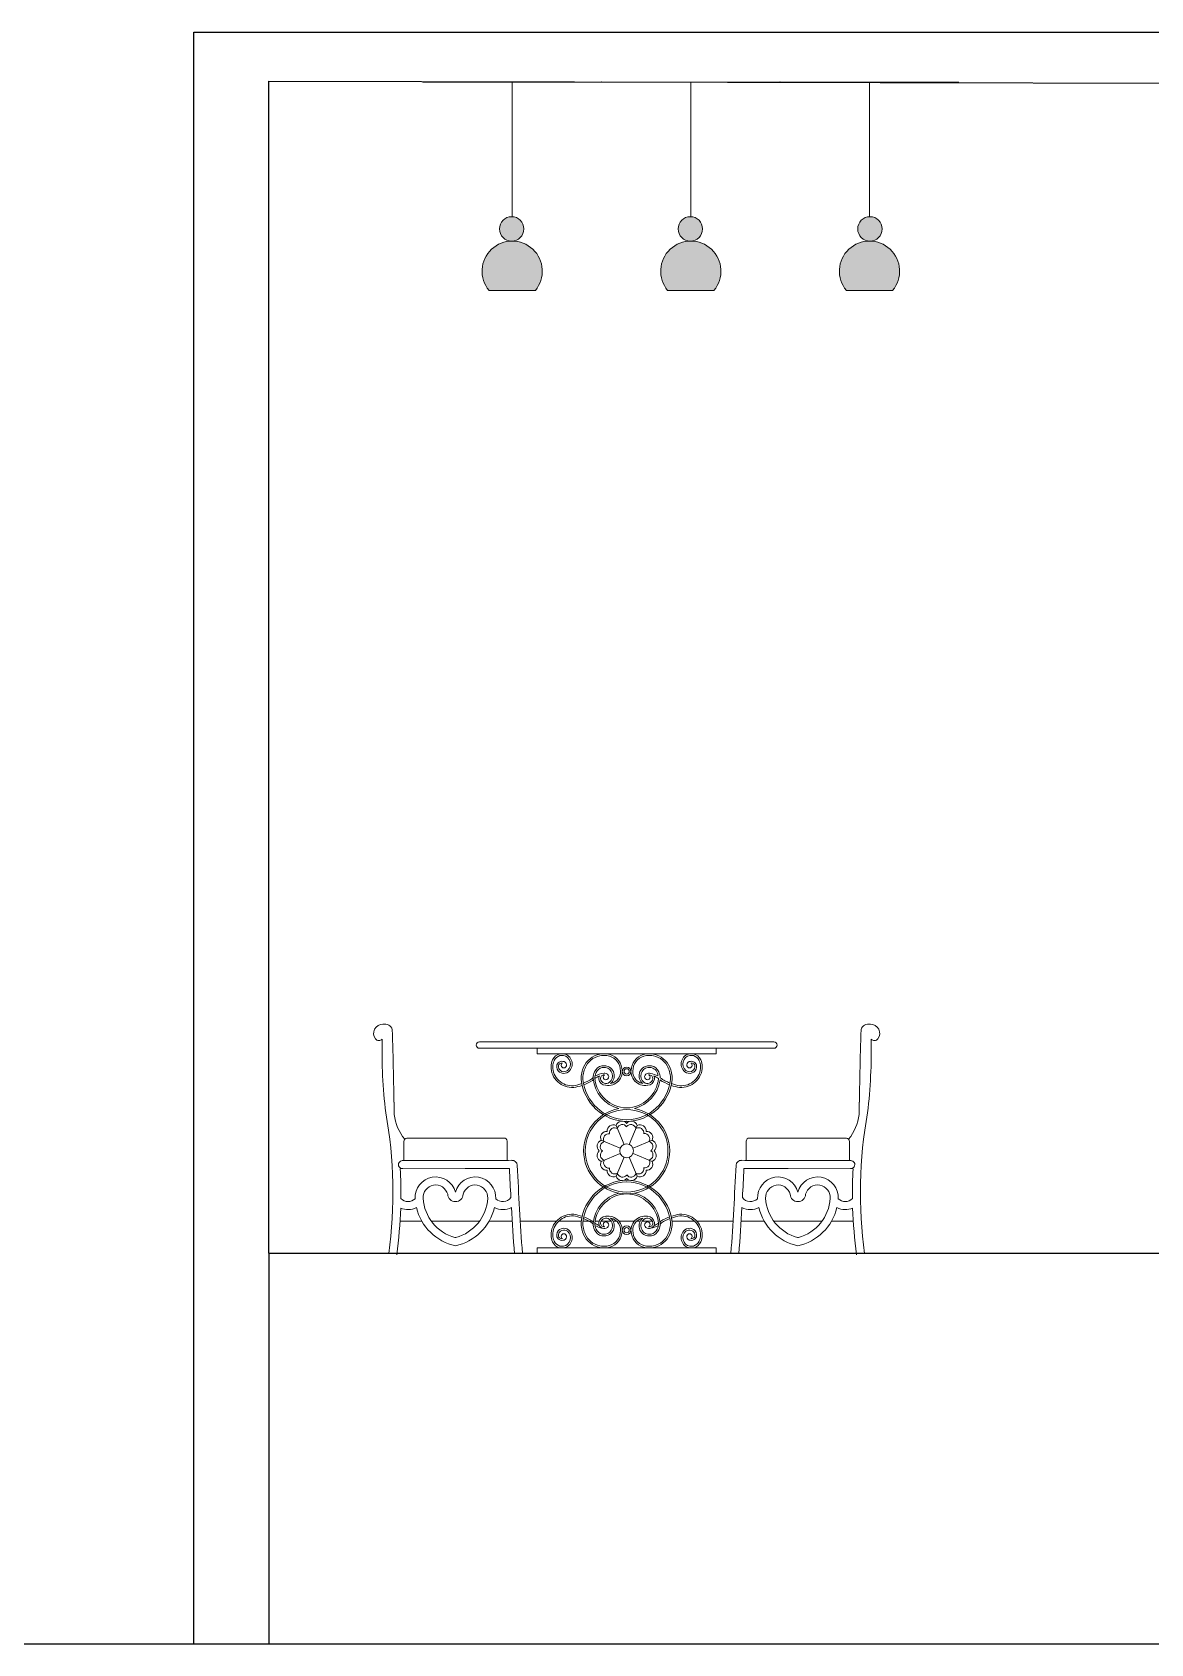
# Model space of a CAD drawing. Header units: millimetres. Extents: x -315744025 to 315695903, y -17416609 to 215511297.
# Drawn here: x 532849 to 536284, y 144005 to 148955 of the extents above; entities that cross this region are included whole.
import ezdxf

# ---------------------------------------------------------------- set-up
doc = ezdxf.new("R2010")
doc.units = ezdxf.units.MM
doc.layers.add('finiture', color=7, linetype='Continuous', lineweight=20)

msp = doc.modelspace()

# ---------------------------------------------------------------- hatches: boundary and pattern name
at = {"layer": 'finiture', "linetype": 'ByBlock'}
h = msp.add_hatch(color=41, dxfattribs=at)
h.dxf.hatch_style = 1
h.set_gradient(color1=(241, 214, 126), color2=(242, 217, 136), rotation=90, one_color=1, tint=0.74, name='INVCURVED')
h.paths.add_polyline_path([(534284, 148350.4, -1), (534359, 148350.4, -0.402801), (534323, 148313, -0.635581), (534394.1, 148161.3), (534251.9, 148161.3, -0.627689), (534320.9, 148312.9, -0.409373)])
at = {"layer": 'finiture'}
h = msp.add_hatch(color=8, dxfattribs=at)
h.dxf.hatch_style = 1
h.set_gradient(color1=(126, 114, 99), color2=(86, 77, 67), rotation=135, one_color=1, tint=0.3, name='HEMISPHERICAL')
h.paths.add_polyline_path([(534323, 148313, 0.402801), (534359, 148350.4, 1), (534284, 148350.4, 0.409373), (534320.9, 148312.9, -0.005642)])
at = {"layer": 'finiture', "linetype": 'ByBlock'}
h = msp.add_hatch(color=201, dxfattribs=at)
h.dxf.hatch_style = 1
h.set_gradient(color1=(214, 126, 241), color2=(217, 136, 242), rotation=90, one_color=1, tint=0.74, name='INVCURVED')
h.paths.add_polyline_path([(534832.6, 148350.4, -1), (534907.5, 148350.4, -0.402801), (534871.5, 148313, -0.635581), (534942.6, 148161.3), (534800.4, 148161.3, -0.627689), (534869.4, 148312.9, -0.409373)])
at = {"layer": 'finiture'}
h = msp.add_hatch(color=8, dxfattribs=at)
h.dxf.hatch_style = 1
h.set_gradient(color1=(126, 114, 99), color2=(86, 77, 67), rotation=135, one_color=1, tint=0.3, name='HEMISPHERICAL')
h.paths.add_polyline_path([(534871.5, 148313, 0.402801), (534907.5, 148350.4, 1), (534832.6, 148350.4, 0.409373), (534869.4, 148312.9, -0.005642)])
h = msp.add_hatch(color=8, dxfattribs=at)
h.dxf.hatch_style = 1
h.set_gradient(color1=(126, 114, 99), color2=(86, 77, 67), rotation=135, one_color=1, tint=0.3, name='HEMISPHERICAL')
h.paths.add_polyline_path([(535420.1, 148313, -0.005642), (535422.1, 148312.9, 0.409373), (535459, 148350.4, 1), (535384, 148350.4, 0.402801)])
at = {"layer": 'finiture', "linetype": 'ByBlock'}
h = msp.add_hatch(color=242, dxfattribs=at)
h.dxf.hatch_style = 1
h.set_gradient(color1=(219, 36, 66), color2=(236, 141, 157), rotation=90, one_color=1, tint=0.74, name='INVCURVED')
h.paths.add_polyline_path([(535491.2, 148161.3, 0.635581), (535420.1, 148313, -0.01392), (535418, 148312.9, 0.627689), (535348.9, 148161.3)])

# ---------------------------------------------------------------- linework, layer by layer
for p, q in [((533345.9, 148804.5), (533345.9, 148954.5)), ((533345.9, 148954.5), (620495.9, 148954.5)), ((533345.9, 144004.5), (533345.9, 148804.5)), ((533575.9, 145204.5), (533575.9, 148804.5)), ((533575.9, 148804), (553195.9, 148762.4)), ((533575.9, 145204.5), (553195.9, 145204.5)), ((533575.9, 145204.5), (553195.9, 145204.5)), ((533575.9, 145204.5), (533575.9, 144004.5)), ((519328.8, 144004.5), (638501.8, 144004.5))]:
    msp.add_line(p, q)
at = {"layer": 'finiture'}
for p, q in [((534048.7, 148801.3), (535694.3, 148801.3)), ((534597.3, 148801.3), (534048.7, 148801.3)), ((534323, 148801.3), (534323, 148387.9)), ((534871.5, 148801.3), (534871.5, 148387.9)), ((535420.1, 148801.3), (535420.1, 148387.9)), ((534251.9, 148161.3), (534394.1, 148161.3)), ((534800.4, 148161.3), (534942.6, 148161.3)), ((535491.2, 148161.3), (535348.9, 148161.3)), ((534399.9, 145816.8), (534399.9, 145833.6)), ((534399.9, 145833.6), (534949.1, 145833.6)), ((534949.1, 145816.8), (534949.1, 145833.6)), ((534399.9, 145816.8), (534949.1, 145816.8)), ((534642.2, 145596.6), (534666.4, 145538.1)), ((534706.8, 145596.6), (534682.6, 145538.1)), ((533990.3, 145488.5), (533990.2, 145547.5)), ((534000, 145557.4), (534297.3, 145557.9)), ((534178.2, 145557.7), (534213.1, 145557.8)), ((534307.3, 145489), (534307.2, 145548.1)), ((534596.5, 145550.9), (534655, 145526.7)), ((534752.5, 145550.9), (534694, 145526.7)), ((535041.7, 145489), (535041.8, 145548.1)), ((535349, 145557.4), (535051.7, 145557.9)), ((535170.8, 145557.7), (535135.9, 145557.8)), ((535358.7, 145488.5), (535358.8, 145547.5)), ((534178.3, 145488.7), (533985.5, 145488.5)), ((534178.3, 145488.7), (534312, 145489)), ((534312, 145489), (534322.3, 145489.5)), ((534596.5, 145486.3), (534655, 145510.5)), ((534666.4, 145499.1), (534642.2, 145440.6)), ((534706.8, 145440.6), (534682.6, 145499.1)), ((534752.5, 145486.3), (534694, 145510.5)), ((535037, 145489), (535026.7, 145489.5)), ((535170.7, 145488.7), (535037, 145489)), ((535170.7, 145488.7), (535363.5, 145488.5)), ((534178.4, 145464.1), (533979.4, 145463.8)), ((534178.4, 145464.1), (534314.6, 145464.4)), ((535170.6, 145464.1), (535034.4, 145464.4)), ((535170.6, 145464.1), (535369.6, 145463.8)), ((533978.6, 145302.1), (534045.8, 145302.1)), ((534075.1, 145302.1), (534222.2, 145302.1)), ((534251.6, 145302.1), (534323.2, 145302.1)), ((534347.9, 145302.1), (534458.1, 145302.1)), ((534465.3, 145302.1), (534535.2, 145302.1)), ((534540.5, 145302.1), (534572.2, 145302.1)), ((534577.5, 145302.1), (534590, 145302.1)), ((534595.6, 145302.1), (534627.1, 145302.1)), ((534633.1, 145302.1), (534644.3, 145302.1)), ((534651.4, 145302.1), (534697.6, 145302.1)), ((534697.6, 145302.1), (534651.4, 145302.1)), ((534715.9, 145302.1), (534704.7, 145302.1)), ((534753.4, 145302.1), (534721.8, 145302.1)), ((534883.7, 145302.1), (534813.7, 145302.1)), ((535001.1, 145302.1), (534890.9, 145302.1)), ((535097.4, 145302.1), (535025.8, 145302.1)), ((535273.9, 145302.1), (535126.8, 145302.1)), ((535370.4, 145302.1), (535303.2, 145302.1)), ((533944.1, 145202.9), (533958.8, 145203)), ((534354.4, 145203.6), (534339.6, 145203.6)), ((534399.9, 145220.4), (534399.9, 145203.6)), ((534399.9, 145220.4), (534949.1, 145220.4)), ((534949.1, 145220.4), (534949.1, 145203.6)), ((534994.6, 145203.6), (535009.4, 145203.6)), ((535404.9, 145202.9), (535390.2, 145203))]:
    msp.add_line(p, q, dxfattribs=at)
at = {"layer": 'finiture', "linetype": 'Continuous'}
for p, q in [((534222.7, 145853.3), (535126.3, 145853.3)), ((534399.9, 145833.6), (534222.7, 145833.6)), ((534949.1, 145833.6), (535126.3, 145833.6))]:
    msp.add_line(p, q, dxfattribs=at)
at = {"layer": 'finiture'}
for centre, radius in [((534321.5, 148350.4), 37.5), ((534870.1, 148350.4), 37.5), ((535421.5, 148350.4), 37.5), ((534674.5, 145762.6), 13.3), ((534674.5, 145762.6), 8.07), ((534674.5, 145518.6), 126.9), ((534674.5, 145518.6), 21.1), ((534674.5, 145274.7), 13.3), ((534674.5, 145274.7), 8.07)]:
    msp.add_circle(centre, radius, dxfattribs=at)
for centre, radius, start, end in [((534323, 148220.5), 92.5, 320.243, 219.757), ((534871.5, 148220.5), 92.5, 320.243, 219.757), ((535420.1, 148220.5), 92.5, 320.243, 219.757), ((533926.1, 145879), 28.6, 90, 215.6526), ((533931.7, 145883.9), 24.3, 16.9293, 103.3523), ((515173.1, 145332.5), 18790.1, 0.90211, 1.705), ((554175.9, 145332.5), 18790.1, 178.295, 179.09789), ((535417.3, 145883.9), 24.3, 76.6477, 163.0707), ((535422.9, 145879), 28.6, 324.3474, 90), ((533913.5, 145871.2), 13.8, 219.7869, 317.8232), ((535549.4, 145828), 1626, 178.805, 186.7973), ((533799.6, 145828), 1626, 353.2027, 1.195), ((535435.5, 145871.2), 13.8, 222.1768, 320.2131), ((534486.1, 145778.1), 43.9, 153.5386, 180), ((534506.5, 145777.5), 64.3, 179.4721, 274.7367), ((534475.8, 145785.6), 31.4, 101.1513, 157.4043), ((534486.1, 145778.1), 38.7, 153.5386, 180.2302), ((534506.5, 145777.5), 59.1, 179.4721, 274.7367), ((534475.8, 145785.6), 26.1, 103.4223, 157.4043), ((534475.7, 145777.6), 16, 79.5327, 188.2806), ((534475.7, 145777.6), 10.8, 79.5327, 188.2806), ((534476, 145777), 39.8, 83.1603, 100.57), ((534476, 145777), 34.6, 83.1603, 100.57), ((534481.4, 145781.2), 7.89, 117.9053, 266.3196), ((534478.6, 145781.7), 11.6, 7.4355, 89.6017), ((534475.8, 145785.6), 31.4, 310.066, 81.9368), ((534475.8, 145785.6), 26.1, 310.066, 80.308), ((534481.4, 145782.1), 8.74, 266.3196, 7.4355), ((534605, 145749), 68, 101.1513, 157.4043), ((534604.9, 145749), 62.7, 101.706, 157.4231), ((534605, 145749), 31.4, 101.1513, 157.4043), ((534605.3, 145740.4), 76.5, 83.1603, 100.57), ((534605.3, 145740.4), 71.2, 83.1603, 100.57), ((534605.3, 145740.4), 39.8, 83.1603, 100.57), ((534605, 145749), 31.4, 310.066, 81.9368), ((534607.5, 145763.4), 48.1, 9.4446, 82.5044), ((534607.5, 145763.4), 53.4, 9.4446, 82.5044), ((534741.5, 145763.4), 53.4, 97.4956, 170.5554), ((534741.5, 145763.4), 48.1, 97.4956, 170.5554), ((534744, 145749), 31.4, 98.0632, 229.934), ((534743.7, 145740.4), 76.5, 79.43, 96.8397), ((534743.7, 145740.4), 71.2, 79.43, 96.8397), ((534743.7, 145740.4), 39.8, 79.43, 96.8397), ((534744, 145749), 31.4, 22.5957, 78.8487), ((534744.1, 145749), 62.7, 22.5769, 78.294), ((534744, 145749), 68, 22.5957, 78.8487), ((534842.5, 145777.5), 64.3, 265.2633, 0.5279), ((534842.5, 145777.5), 59.1, 265.2633, 0.5279), ((534873.2, 145785.6), 31.4, 98.0632, 229.934), ((534873.2, 145785.6), 26.1, 99.692, 229.934), ((534867.5, 145782.1), 8.74, 172.5645, 273.6804), ((534870.4, 145781.7), 11.6, 90.3983, 172.5645), ((534867.6, 145781.2), 7.89, 273.6804, 62.0947), ((534873, 145777), 39.8, 79.43, 96.8397), ((534873, 145777), 34.6, 79.43, 96.8397), ((534873.3, 145777.6), 16, 351.7194, 100.4673), ((534873.3, 145777.6), 10.8, 351.7194, 100.4673), ((534873.2, 145785.6), 31.4, 22.5957, 78.8487), ((534873.2, 145785.6), 26.1, 22.5957, 76.5777), ((534862.9, 145778.1), 38.7, 359.7698, 26.4614), ((534862.9, 145778.1), 43.9, 0, 26.4614), ((534481.7, 145778.5), 22.1, 188.2806, 310.066), ((534481.7, 145778.5), 16.8, 188.2806, 310.066), ((534614.1, 145741.9), 79.2, 153.426, 183.2603), ((534677, 145751.3), 142.6, 185.5938, 269.0149), ((534614.2, 145741.9), 74.1, 153.4239, 183.076), ((534677, 145751.3), 137.4, 185.5938, 268.6744), ((534490.5, 145857.9), 140.8, 291.3473, 303.03), ((534488.3, 145866.1), 154.5, 290.6568, 301.6405), ((534566.6, 145740.9), 1.31, 303.03, 313.2387), ((534611.1, 145693.6), 63.7, 128.4485, 133.2387), ((534568.7, 145735.7), 1.31, 301.6405, 315.1883), ((534568.7, 145735.7), 1.31, 301.6405, 315.1883), ((534611.1, 145693.6), 58.5, 132.0512, 135.1883), ((534615.4, 145741.5), 43.9, 153.5386, 180), ((534677, 145751.3), 106, 185.5938, 255.7575), ((534615.4, 145741.5), 38.7, 153.5386, 180.2302), ((534611.1, 145693.6), 58.5, 110.2759, 125.9923), ((534677, 145751.3), 100.8, 185.5938, 268.6056), ((534611.1, 145693.6), 63.7, 95.4968, 122.21), ((534605, 145749), 26.1, 103.4223, 157.4043), ((534605, 145741), 16, 152.3224, 188.2806), ((534611, 145741.9), 22.1, 188.2806, 268.4863), ((534605, 145741), 10.8, 79.5327, 188.2806), ((534611, 145741.9), 16.8, 188.2806, 310.066), ((534605.3, 145740.4), 34.6, 83.1603, 100.57), ((534611.1, 145693.6), 58.5, 95.4968, 98.9032), ((534610.6, 145744.6), 7.89, 117.9053, 266.3196), ((534605, 145741), 16, 79.5327, 90), ((534607.8, 145745.1), 11.6, 7.4355, 89.6017), ((534605, 145749), 26.1, 310.066, 80.308), ((534610.7, 145745.4), 8.74, 266.3196, 7.4355), ((534617.8, 145762.6), 43.4, 260.3752, 13.2734), ((534617.8, 145762.6), 38.1, 281.4592, 13.2734), ((534672, 145751.3), 100.8, 271.3944, 354.053), ((534672, 145751.3), 142.6, 270.9851, 354.4062), ((534672, 145751.3), 137.4, 271.3256, 354.4062), ((534731.2, 145762.6), 43.4, 166.7266, 279.6248), ((534731.2, 145762.6), 38.1, 166.7266, 258.5408), ((534672, 145751.3), 106, 284.2425, 351.8348), ((534744, 145749), 26.1, 99.692, 229.934), ((534738, 145741.9), 16.8, 229.934, 351.7194), ((534741.2, 145745.1), 11.6, 90.3983, 172.5645), ((534738.3, 145745.4), 8.74, 172.5645, 273.6804), ((534738, 145741.9), 22.1, 271.5137, 351.7194), ((534738.4, 145744.6), 7.89, 273.6804, 62.0947), ((534743.7, 145740.4), 34.6, 79.43, 96.8397), ((534744, 145741), 16, 75.3347, 100.4673), ((534744, 145741), 10.8, 351.7194, 100.4673), ((534737.9, 145693.6), 63.7, 59.6119, 80.8315), ((534744, 145749), 26.1, 358.9733, 76.5777), ((534744, 145741), 16, 351.7194, 27.6776), ((534737.9, 145693.6), 58.5, 54.0077, 69.7241), ((534733.6, 145741.5), 43.9, 1.5633, 26.4614), ((534860.7, 145866.1), 154.5, 237.1933, 249.3432), ((534858.5, 145857.9), 140.8, 234.9159, 248.6527), ((534734.8, 145741.9), 74.1, 356.924, 26.5761), ((534734.9, 145741.9), 79.2, 356.7397, 26.574), ((534867.3, 145778.5), 22.1, 229.934, 351.7194), ((534867.3, 145778.5), 16.8, 229.934, 351.7194), ((534490.5, 145857.9), 140.8, 278.5144, 289.1866), ((534488.3, 145866.1), 154.5, 278.742, 288.7016), ((534610.4, 145718.5), 1.31, 80.3752, 88.4863), ((534738.6, 145718.5), 1.31, 91.5137, 99.6248), ((534860.7, 145866.1), 154.5, 251.2984, 261.258), ((534858.5, 145857.9), 140.8, 250.8134, 261.4856), ((532572.7, 145390), 1384.1, 352.2306, 10.2177), ((502418.7, 145226.2), 31544.5, 0.73412, 0.81012), ((534106.8, 145647.8), 147.2, 186.7849, 219.3659), ((534674.5, 145518.6), 132.1, 100.3018, 79.6982), ((535242.2, 145647.8), 147.2, 320.6341, 353.2151), ((566930.3, 145226.2), 31544.5, 179.18988, 179.26588), ((536776.3, 145390), 1384.1, 169.7823, 187.7694), ((534633.7, 145579.6), 19, 63.4944, 184.0056), ((534637.5, 145573.4), 16, 57.0308, 187.3546), ((534660.2, 145590.6), 19, 40.9944, 161.5056), ((534661.3, 145583.4), 16, 34.5308, 164.8546), ((534688.8, 145590.6), 19, 18.4944, 139.0056), ((534687.1, 145583.5), 16, 12.0308, 142.3546), ((534711, 145573.7), 16, 349.5308, 119.8546), ((534715.3, 145579.6), 19, 355.9944, 116.5056), ((534000, 145547.5), 9.84, 90.0861, 180.0861), ((534297.4, 145548.1), 9.84, 0.0861, 90.0861), ((536870.5, 145634.6), 2567.4, 181.7754, 181.7774), ((534602.5, 145532.9), 19, 108.4944, 229.0056), ((534602.5, 145532.9), 19, 108.4944, 229.0056), ((534609.6, 145531.2), 16, 102.0308, 232.3546), ((534613.5, 145559.4), 19, 85.9944, 206.5056), ((534619.4, 145555.1), 16, 79.5308, 209.8546), ((534729.3, 145555.6), 16, 327.0308, 97.3546), ((534735.5, 145559.4), 19, 333.4944, 94.0056), ((534739.3, 145531.8), 16, 304.5308, 74.8546), ((534746.5, 145532.9), 19, 310.9944, 71.5056), ((535051.6, 145548.1), 9.84, 89.9139, 179.9139), ((532478.5, 145634.6), 2567.4, 358.2226, 358.2246), ((535349, 145547.5), 9.84, 359.9139, 89.9139), ((533986.3, 145476.2), 12.3, 86.6469, 273.5253), ((534323, 145473.7), 15.7, 2.5572, 92.4706), ((534602.5, 145504.3), 19, 130.9944, 251.5056), ((534602.5, 145504.3), 19, 130.9944, 251.5056), ((534609.7, 145505.4), 16, 124.5308, 254.8546), ((534613.5, 145477.8), 19, 153.4944, 274.0056), ((534619.7, 145481.6), 16, 147.0308, 277.3546), ((534729.6, 145482.1), 16, 259.5308, 29.8546), ((534735.5, 145477.8), 19, 265.9944, 26.5056), ((534739.4, 145506), 16, 282.0308, 52.3546), ((534746.5, 145504.3), 19, 288.4944, 49.0056), ((535026, 145473.7), 15.7, 87.5294, 177.4428), ((535362.7, 145476.2), 12.3, 266.4747, 93.3531), ((532572.7, 145390), 1408.7, 359.2595, 3.0033), ((534087.9, 145375.3), 63, 15.1339, 183.4392), ((534209.5, 145375.3), 63, 356.5608, 164.8661), ((544734.7, 145938.7), 10430.9, 182.60622, 183.09731), ((544734.7, 145938.7), 10406.3, 182.5572, 184.0508), ((534633.7, 145457.6), 19, 175.9944, 296.5056), ((534638, 145463.5), 16, 169.5308, 299.8546), ((534660.2, 145446.6), 19, 198.4944, 319.0056), ((534661.9, 145453.7), 16, 192.0308, 322.3546), ((534687.7, 145453.8), 16, 214.5308, 344.8546), ((534688.8, 145446.6), 19, 220.9944, 341.5056), ((534711.5, 145463.8), 16, 237.0308, 7.3546), ((534715.3, 145457.6), 19, 243.4944, 4.0056), ((524614.3, 145938.7), 10406.3, 355.9492, 357.4428), ((524614.3, 145938.7), 10430.9, 356.90269, 357.39378), ((535139.5, 145375.3), 63, 15.1339, 183.4392), ((535261.1, 145375.3), 63, 356.5608, 164.8661), ((536776.3, 145390), 1408.7, 176.9967, 180.7405), ((534087.9, 145375.3), 38.4, 15.1339, 183.4392), ((534148.7, 145386.3), 23.8, 182.4507, 357.5493), ((534209.5, 145375.3), 38.4, 356.5608, 164.8661), ((534677, 145285.9), 142.6, 91.3256, 174.4062), ((534677, 145285.9), 137.4, 91.3256, 174.4062), ((534677, 145285.9), 106, 104.2425, 174.4062), ((534677, 145285.9), 100.8, 91.3944, 174.4062), ((534672, 145285.9), 100.8, 5.5938, 88.6056), ((534672, 145285.9), 137.4, 5.5938, 88.6744), ((534672, 145285.9), 142.6, 5.5938, 88.6744), ((534672, 145285.9), 106, 5.5938, 75.7575), ((535139.5, 145375.3), 38.4, 15.1339, 183.4392), ((535200.3, 145386.3), 23.8, 182.4507, 357.5493), ((535261.1, 145375.3), 38.4, 356.5608, 164.8661), ((532572.7, 145390), 1408.7, 352.2306, 358.0845), ((534003.3, 145394), 55.9, 246.0088, 297.3914), ((534003.3, 145394), 31.3, 225.1543, 313.9523), ((534182.9, 145381), 158.2, 193.3754, 257.5082), ((534182.9, 145381), 133.6, 183.4392, 254.5764), ((534114.5, 145381), 158.2, 282.4918, 346.6246), ((534114.5, 145381), 133.6, 285.4236, 356.5608), ((534294.1, 145394), 55.9, 242.6086, 298.4569), ((534294.1, 145394), 31.3, 226.0477, 322.9142), ((544734.7, 145938.7), 10430.9, 183.26383, 184.0508), ((524614.3, 145938.7), 10430.9, 355.9492, 356.73617), ((535054.9, 145394), 55.9, 241.5431, 297.3914), ((535054.9, 145394), 31.3, 217.0858, 313.9523), ((535234.5, 145381), 158.2, 193.3754, 257.5082), ((535234.5, 145381), 133.6, 183.4392, 254.5764), ((535166.1, 145381), 158.2, 282.4918, 346.6246), ((535166.1, 145381), 133.6, 285.4236, 356.5608), ((535345.7, 145394), 55.9, 242.6086, 293.9912), ((535345.7, 145394), 31.3, 226.0477, 314.8457), ((536776.3, 145390), 1408.7, 181.9155, 187.7694), ((534506.5, 145259.7), 64.3, 85.2633, 180.5279), ((534506.5, 145259.7), 59.1, 85.2633, 180.5279), ((534490.5, 145179.3), 140.8, 70.8134, 81.4856), ((534488.3, 145171.1), 154.5, 71.2984, 81.258), ((534614.1, 145295.3), 79.2, 176.7397, 206.574), ((534614.2, 145295.3), 74.1, 176.924, 206.5761), ((534490.5, 145179.3), 140.8, 56.97, 68.6527), ((534488.3, 145171.1), 154.5, 58.3595, 69.3432), ((534566.6, 145296.3), 1.31, 46.7613, 56.97), ((534611.1, 145343.6), 63.7, 226.7613, 231.5515), ((534568.7, 145301.5), 1.31, 44.8117, 58.3595), ((534568.7, 145301.5), 1.31, 44.8117, 58.3595), ((534611.1, 145343.6), 58.5, 224.8117, 227.9488), ((534615.4, 145295.7), 43.9, 180, 206.4614), ((534611.1, 145343.6), 58.5, 234.0077, 249.7241), ((534615.4, 145295.7), 38.7, 179.7698, 206.4614), ((534611.1, 145343.6), 63.7, 237.79, 264.5032), ((534605, 145296.2), 16, 171.7194, 280.4673), ((534611, 145295.3), 22.1, 91.5137, 171.7194), ((534605, 145296.2), 10.8, 171.7194, 280.4673), ((534611, 145295.3), 16.8, 49.934, 171.7194), ((534610.6, 145292.6), 7.89, 93.6804, 242.0947), ((534607.8, 145292.1), 11.6, 270.3983, 352.5645), ((534605, 145288.2), 31.4, 278.0632, 49.934), ((534605, 145288.2), 26.1, 279.692, 49.934), ((534610.7, 145291.8), 8.74, 352.5645, 93.6804), ((534610.4, 145318.7), 1.31, 271.5137, 279.6248), ((534617.8, 145274.7), 43.4, 346.7266, 99.6248), ((534617.8, 145274.7), 38.1, 346.7266, 78.5408), ((534731.2, 145274.7), 43.4, 80.3752, 193.2734), ((534731.2, 145274.7), 38.1, 101.4592, 193.2734), ((534744, 145288.2), 31.4, 130.066, 261.9368), ((534744, 145288.2), 26.1, 130.066, 260.308), ((534738, 145295.3), 16.8, 8.2806, 130.066), ((534738.3, 145291.8), 8.74, 86.3196, 187.4355), ((534741.2, 145292.1), 11.6, 187.4355, 269.6017), ((534738.6, 145318.7), 1.31, 260.3752, 268.4863), ((534738, 145295.3), 22.1, 8.2806, 88.4863), ((534738.4, 145292.6), 7.89, 297.9053, 86.3196), ((534744, 145296.2), 16, 259.5327, 8.2806), ((534744, 145296.2), 10.8, 259.5327, 8.2806), ((534737.9, 145343.6), 63.7, 279.1685, 302.21), ((534737.9, 145343.6), 58.5, 290.2759, 305.9923), ((534733.6, 145295.7), 38.7, 333.5386, 0.2302), ((534733.6, 145295.7), 43.9, 333.5386, 0), ((534737.9, 145343.6), 58.5, 312.0512, 315.1883), ((534737.9, 145343.6), 63.7, 308.4485, 313.2387), ((534780.3, 145301.5), 1.31, 121.6405, 135.1883), ((534780.3, 145301.5), 1.31, 121.6405, 135.1883), ((534860.7, 145171.1), 154.5, 110.6568, 121.6405), ((534782.4, 145296.3), 1.31, 123.03, 133.2387), ((534858.5, 145179.3), 140.8, 111.3473, 123.03), ((534734.8, 145295.3), 74.1, 333.4239, 3.076), ((534734.9, 145295.3), 79.2, 333.426, 3.2603), ((534860.7, 145171.1), 154.5, 98.742, 108.7016), ((534858.5, 145179.3), 140.8, 98.5144, 109.1866), ((534842.5, 145259.7), 64.3, 359.4721, 94.7367), ((534842.5, 145259.7), 59.1, 359.4721, 94.7367), ((534148.7, 145257), 4.92, 254.5764, 285.4236), ((534486.1, 145259.1), 43.9, 180, 206.4614), ((534475.8, 145251.6), 31.4, 202.5957, 258.8487), ((534486.1, 145259.1), 38.7, 179.7698, 206.4614), ((534475.8, 145251.6), 26.1, 202.5957, 256.5777), ((534475.7, 145259.6), 16, 171.7194, 280.4673), ((534481.7, 145258.7), 22.1, 49.934, 171.7194), ((534475.7, 145259.6), 10.8, 171.7194, 280.4673), ((534481.7, 145258.7), 16.8, 49.934, 171.7194), ((534481.4, 145256), 7.89, 93.6804, 242.0947), ((534478.6, 145255.5), 11.6, 270.3983, 352.5645), ((534475.8, 145251.6), 31.4, 278.0632, 49.934), ((534475.8, 145251.6), 26.1, 279.692, 49.934), ((534481.4, 145255.1), 8.74, 352.5645, 93.6804), ((534605, 145288.2), 68, 202.5957, 258.8487), ((534604.9, 145288.2), 62.7, 202.5769, 258.294), ((534605, 145288.2), 31.4, 202.5957, 258.8487), ((534605, 145288.2), 26.1, 202.5957, 256.5777), ((534605.3, 145296.8), 39.8, 259.43, 276.8397), ((534605.3, 145296.8), 34.6, 259.43, 276.8397), ((534607.5, 145273.8), 48.1, 277.4956, 350.5554), ((534607.5, 145273.8), 53.4, 277.4956, 350.5554), ((534741.5, 145273.8), 53.4, 189.4446, 262.5044), ((534741.5, 145273.8), 48.1, 189.4446, 262.5044), ((534743.7, 145296.8), 39.8, 263.1603, 280.57), ((534743.7, 145296.8), 34.6, 263.1603, 280.57), ((534744, 145288.2), 26.1, 283.4223, 337.4043), ((534744, 145288.2), 31.4, 281.1513, 337.4043), ((534744.1, 145288.2), 62.7, 281.706, 337.4231), ((534744, 145288.2), 68, 281.1513, 337.4043), ((534873.2, 145251.6), 31.4, 130.066, 261.9368), ((534873.2, 145251.6), 26.1, 130.066, 260.308), ((534867.3, 145258.7), 22.1, 8.2806, 130.066), ((534867.3, 145258.7), 16.8, 8.2806, 130.066), ((534867.5, 145255.1), 8.74, 86.3196, 187.4355), ((534870.4, 145255.5), 11.6, 187.4355, 269.6017), ((534867.6, 145256), 7.89, 297.9053, 86.3196), ((534873.3, 145259.6), 16, 259.5327, 8.2806), ((534873.3, 145259.6), 10.8, 259.5327, 8.2806), ((534873.2, 145251.6), 26.1, 283.4223, 337.4043), ((534873.2, 145251.6), 31.4, 281.1513, 337.4043), ((534862.9, 145259.1), 38.7, 333.5386, 0.2302), ((534862.9, 145259.1), 43.9, 333.5386, 0), ((535200.3, 145257), 4.92, 254.5764, 285.4236), ((534476, 145260.2), 39.8, 259.43, 276.8397), ((534476, 145260.2), 34.6, 259.43, 276.8397), ((534605.3, 145296.8), 76.5, 259.43, 276.8397), ((534605.3, 145296.8), 71.2, 259.43, 276.8397), ((534743.7, 145296.8), 76.5, 263.1603, 280.57), ((534743.7, 145296.8), 71.2, 263.1603, 280.57), ((534873, 145260.2), 39.8, 263.1603, 280.57), ((534873, 145260.2), 34.6, 263.1603, 280.57)]:
    msp.add_arc(centre, radius, start, end, dxfattribs=at)
at = {"layer": 'finiture', "linetype": 'Continuous'}
for centre, start, end in [((534222.7, 145843.5), 90, 270), ((535126.3, 145843.5), 270, 90)]:
    msp.add_arc(centre, 9.84, start, end, dxfattribs=at)
at = {"layer": 'finiture'}
for p in [(534597.3, 148801.3), (535145.8, 148801.3)]:
    msp.add_point(p, dxfattribs=at)

doc.saveas('drawing.dxf')
